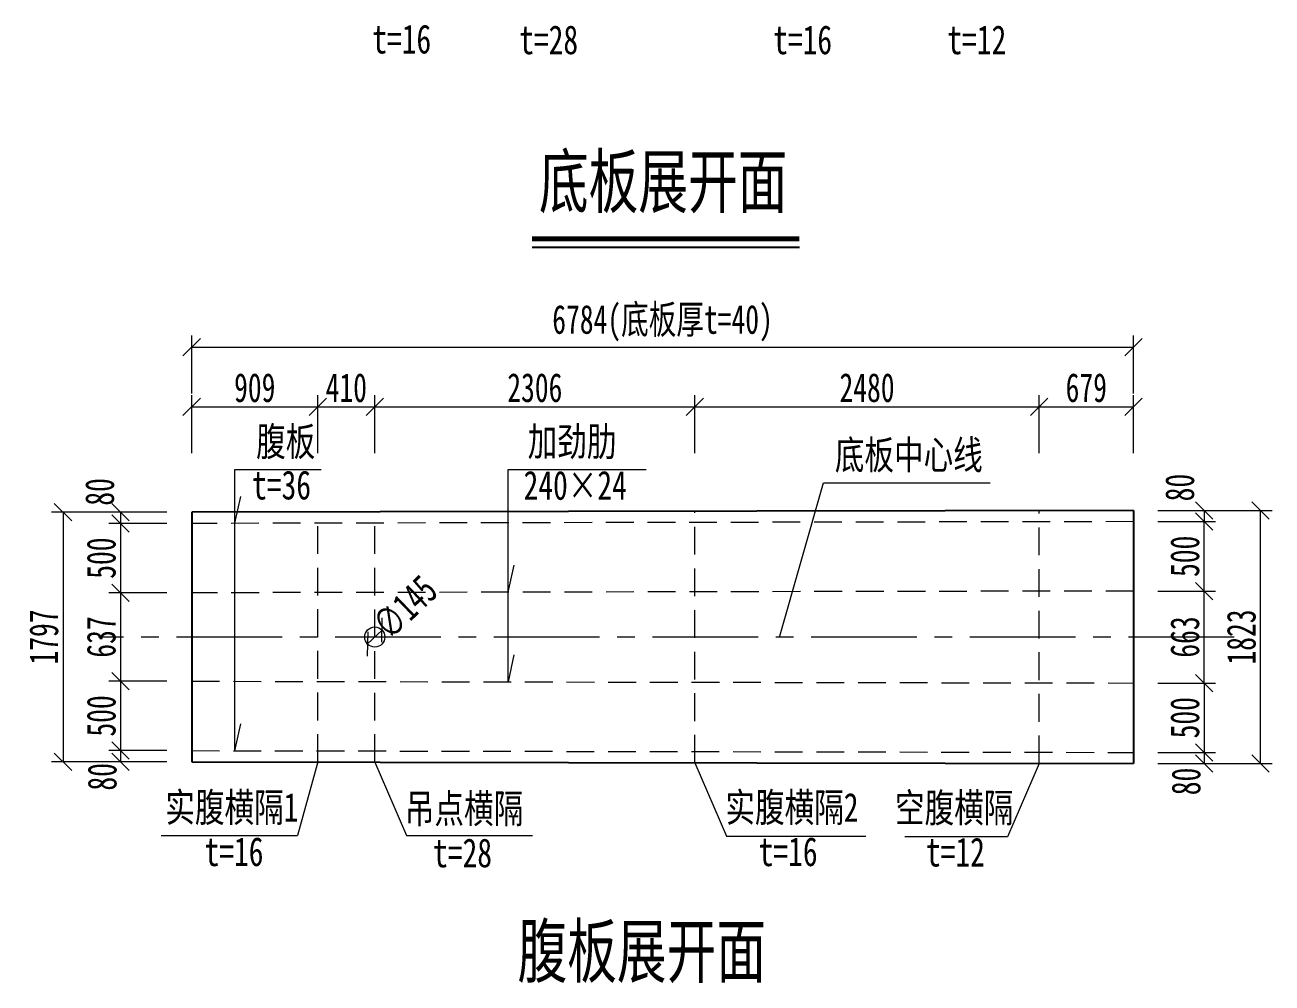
# Model space of a CAD drawing. Header units: millimetres. Extents: x -411717 to -116098, y 0 to 693159.
# Drawn here: x -204666 to -195682, y 338885 to 345788 of the extents above; entities that cross this region are included whole.
import ezdxf
from ezdxf.enums import TextEntityAlignment as Align

# ---------------------------------------------------------------- set-up
doc = ezdxf.new("R2010")
doc.units = ezdxf.units.MM
doc.header["$LTSCALE"] = 2
doc.header["$PDMODE"] = 3
doc.header["$PDSIZE"] = -10
doc.linetypes.add('CENTER2', pattern=[28.575, 19.05, -3.175, 3.175, -3.175])
doc.linetypes.add('DASHED', pattern=[0.75, 0.5, -0.25])
doc.layers.get('Defpoints').update_dxf_attribs({"color": 8, "lineweight": 9})
for name, color, linetype, lineweight in [('中心线', 7, 'CENTER2', 15), ('标注', 4, 'Continuous', 13), ('标注线及字体', 2, 'Continuous', 15), ('虚线', 4, 'DASHED', 15), ('钢板粗线', 1, 'Continuous', 25)]:
    doc.layers.add(name, color=color, linetype=linetype, lineweight=lineweight)
doc.styles.add('111', font='仿宋_GB2312.ttf', dxfattribs={"width": 0.7})
doc.styles.add('BM_Anno', font='仿宋_GB2312.ttf', dxfattribs={"width": 0.85})
doc.dimstyles.new('200', dxfattribs={"dimscale": 0, "dimtxt": 2.5, "dimasz": 1.5, "dimexe": 1, "dimexo": 1, "dimgap": 0.4, "dimtad": 1, "dimdec": 0, "dimdsep": 46, "dimtxsty": '111', "dimblk": 'OBLIQUE', "dimcen": 0, "dimclrd": 256, "dimclre": 256, "dimclrt": 256, "dimadec": 1, "dimazin": 2, "dimtfac": 1, "dimtdec": 0, "dimtmove": 2, "dimatfit": 3, "dimfxl": 4, "dimfxlon": 1, "dimtolj": 1, "dimlwd": -1, "dimlwe": -1, "dimarcsym": 0})

# ---------------------------------------------------------------- blocks, each defined once
blk = doc.blocks.new('_Oblique')
at = {"color": 0, "linetype": 'ByBlock', "lineweight": -2}
blk.add_line((-0.5, -0.5), (0.5, 0.5), dxfattribs=at)
blk = doc.blocks.new('*D173')
at = {"layer": 'Defpoints', "color": 0, "transparency": 16777216}
for p in [(-202555.9, 343036.5), (-202555.9, 342278.5), (-203464.9, 342276.8)]:
    blk.add_point(p, dxfattribs=at)
at = {"layer": '标注', "transparency": 16777216}
for p, q in [((-203464.9, 342703.2), (-203464.9, 343119.8)), ((-202555.9, 342703.2), (-202555.9, 343119.8)), ((-203464.9, 343036.5), (-202555.9, 343036.5))]:
    blk.add_line(p, q, dxfattribs=at)
at = {"layer": '标注', "transparency": 16777216, "xscale": 124.9999999999999, "yscale": 124.9999999999999, "zscale": 124.9999999999999, "rotation": 180}
blk.add_blockref('_Oblique', (-203464.9, 343036.5), dxfattribs=at)
at = {"layer": '标注', "transparency": 16777216, "xscale": 124.9999999999999, "yscale": 124.9999999999999, "zscale": 124.9999999999999}
blk.add_blockref('_Oblique', (-202555.9, 343036.5), dxfattribs=at)
at = {"layer": '标注', "transparency": 16777216, "insert": (-203010.4, 343174), "char_height": 208.33, "attachment_point": 5, "style": '111'}
blk.add_mtext('\\A1;909', dxfattribs=at)
blk = doc.blocks.new('*D174')
at = {"layer": 'Defpoints', "color": 0, "transparency": 16777216}
for p in [(-202145.9, 343036.5), (-202555.9, 342278.5), (-202145.9, 342279.3)]:
    blk.add_point(p, dxfattribs=at)
at = {"layer": '标注', "transparency": 16777216}
for p, q in [((-202555.9, 342703.2), (-202555.9, 343119.8)), ((-202145.9, 342703.2), (-202145.9, 343119.8)), ((-202555.9, 343036.5), (-202145.9, 343036.5))]:
    blk.add_line(p, q, dxfattribs=at)
at = {"layer": '标注', "transparency": 16777216, "xscale": 124.9999999999999, "yscale": 124.9999999999999, "zscale": 124.9999999999999, "rotation": 180}
blk.add_blockref('_Oblique', (-202555.9, 343036.5), dxfattribs=at)
at = {"layer": '标注', "transparency": 16777216, "xscale": 124.9999999999999, "yscale": 124.9999999999999, "zscale": 124.9999999999999}
blk.add_blockref('_Oblique', (-202145.9, 343036.5), dxfattribs=at)
at = {"layer": '标注', "transparency": 16777216, "insert": (-202350.9, 343174), "char_height": 208.33, "attachment_point": 5, "style": '111'}
blk.add_mtext('\\A1;410', dxfattribs=at)
blk = doc.blocks.new('*D175')
at = {"layer": 'Defpoints', "color": 0, "transparency": 16777216}
for p in [(-199839.9, 343036.5), (-202145.9, 342279.3), (-199839.9, 342283.7)]:
    blk.add_point(p, dxfattribs=at)
at = {"layer": '标注', "transparency": 16777216}
for p, q in [((-202145.9, 342703.2), (-202145.9, 343119.8)), ((-199839.9, 342703.2), (-199839.9, 343119.8)), ((-202145.9, 343036.5), (-199839.9, 343036.5))]:
    blk.add_line(p, q, dxfattribs=at)
at = {"layer": '标注', "transparency": 16777216, "xscale": 124.9999999999999, "yscale": 124.9999999999999, "zscale": 124.9999999999999, "rotation": 180}
blk.add_blockref('_Oblique', (-202145.9, 343036.5), dxfattribs=at)
at = {"layer": '标注', "transparency": 16777216, "xscale": 124.9999999999999, "yscale": 124.9999999999999, "zscale": 124.9999999999999}
blk.add_blockref('_Oblique', (-199839.9, 343036.5), dxfattribs=at)
at = {"layer": '标注', "transparency": 16777216, "insert": (-200992.9, 343174), "char_height": 208.33, "attachment_point": 5, "style": '111'}
blk.add_mtext('\\A1;2306', dxfattribs=at)
blk = doc.blocks.new('*D176')
at = {"layer": 'Defpoints', "color": 0, "transparency": 16777216}
for p in [(-197359.9, 343036.5), (-199839.9, 342283.7), (-197359.9, 342288.5)]:
    blk.add_point(p, dxfattribs=at)
at = {"layer": '标注', "transparency": 16777216}
for p, q in [((-199839.9, 342703.2), (-199839.9, 343119.8)), ((-197359.9, 342703.2), (-197359.9, 343119.8)), ((-199839.9, 343036.5), (-197359.9, 343036.5))]:
    blk.add_line(p, q, dxfattribs=at)
at = {"layer": '标注', "transparency": 16777216, "xscale": 124.9999999999999, "yscale": 124.9999999999999, "zscale": 124.9999999999999, "rotation": 180}
blk.add_blockref('_Oblique', (-199839.9, 343036.5), dxfattribs=at)
at = {"layer": '标注', "transparency": 16777216, "xscale": 124.9999999999999, "yscale": 124.9999999999999, "zscale": 124.9999999999999}
blk.add_blockref('_Oblique', (-197359.9, 343036.5), dxfattribs=at)
at = {"layer": '标注', "transparency": 16777216, "insert": (-198599.9, 343174), "char_height": 208.33, "attachment_point": 5, "style": '111'}
blk.add_mtext('\\A1;2480', dxfattribs=at)
blk = doc.blocks.new('*D177')
at = {"layer": 'Defpoints', "color": 0, "transparency": 16777216}
for p in [(-196680.9, 343036.5), (-197359.9, 342288.5), (-196680.9, 342289.8)]:
    blk.add_point(p, dxfattribs=at)
at = {"layer": '标注', "transparency": 16777216}
for p, q in [((-197359.9, 342703.2), (-197359.9, 343119.8)), ((-196680.9, 342703.2), (-196680.9, 343119.8)), ((-197359.9, 343036.5), (-196680.9, 343036.5))]:
    blk.add_line(p, q, dxfattribs=at)
at = {"layer": '标注', "transparency": 16777216, "xscale": 124.9999999999999, "yscale": 124.9999999999999, "zscale": 124.9999999999999, "rotation": 180}
blk.add_blockref('_Oblique', (-197359.9, 343036.5), dxfattribs=at)
at = {"layer": '标注', "transparency": 16777216, "xscale": 124.9999999999999, "yscale": 124.9999999999999, "zscale": 124.9999999999999}
blk.add_blockref('_Oblique', (-196680.9, 343036.5), dxfattribs=at)
at = {"layer": '标注', "transparency": 16777216, "insert": (-197020.4, 343174), "char_height": 208.33, "attachment_point": 5, "style": '111'}
blk.add_mtext('\\A1;679', dxfattribs=at)
blk = doc.blocks.new('*D178')
at = {"layer": 'Defpoints', "color": 0, "transparency": 16777216}
for p in [(-203978.1, 342196.8), (-203464.9, 342276.8), (-203464.7, 342196.8)]:
    blk.add_point(p, dxfattribs=at)
at = {"layer": '标注', "transparency": 16777216}
for p, q in [((-203644.8, 342276.8), (-204061.5, 342276.8)), ((-203644.8, 342196.8), (-204061.5, 342196.8)), ((-203978.1, 342276.8), (-203978.1, 342196.8))]:
    blk.add_line(p, q, dxfattribs=at)
at = {"layer": '标注', "transparency": 16777216, "xscale": 124.9999999999999, "yscale": 124.9999999999999, "zscale": 124.9999999999999}
for p, rotation in [((-203978.1, 342276.8), 90), ((-203978.1, 342196.8), 270)]:
    blk.add_blockref('_Oblique', p, dxfattribs=dict(at, rotation=rotation))
at = {"layer": '标注', "transparency": 16777216, "insert": (-204126.7, 342423.9), "char_height": 208.33, "attachment_point": 5, "rotation": 90, "style": '111'}
blk.add_mtext('\\A1;80', dxfattribs=at)
blk = doc.blocks.new('*D179')
at = {"layer": 'Defpoints', "color": 0, "transparency": 16777216}
for p in [(-203464.7, 340559.8), (-203978.1, 340479.8), (-203464.9, 340479.8)]:
    blk.add_point(p, dxfattribs=at)
at = {"layer": '标注', "transparency": 16777216}
for p, q in [((-203644.8, 340559.8), (-204061.5, 340559.8)), ((-203978.1, 340559.8), (-203978.1, 340479.8)), ((-203644.8, 340479.8), (-204061.5, 340479.8))]:
    blk.add_line(p, q, dxfattribs=at)
at = {"layer": '标注', "transparency": 16777216, "xscale": 124.9999999999999, "yscale": 124.9999999999999, "zscale": 124.9999999999999}
for p, rotation in [((-203978.1, 340559.8), 90), ((-203978.1, 340479.8), 270)]:
    blk.add_blockref('_Oblique', p, dxfattribs=dict(at, rotation=rotation))
at = {"layer": '标注', "transparency": 16777216, "insert": (-204108.7, 340371.2), "char_height": 208.33, "attachment_point": 5, "rotation": 90, "style": '111'}
blk.add_mtext('\\A1;80', dxfattribs=at)
blk = doc.blocks.new('*D180')
at = {"layer": 'Defpoints', "color": 0, "transparency": 16777216}
for p in [(-203464.9, 342276.8), (-204391.7, 340479.8), (-203464.9, 340479.8)]:
    blk.add_point(p, dxfattribs=at)
at = {"layer": '标注', "transparency": 16777216}
for p, q in [((-204058.4, 342276.8), (-204475, 342276.8)), ((-204391.7, 342276.8), (-204391.7, 340479.8)), ((-204058.4, 340479.8), (-204475, 340479.8))]:
    blk.add_line(p, q, dxfattribs=at)
at = {"layer": '标注', "transparency": 16777216, "xscale": 124.9999999999999, "yscale": 124.9999999999999, "zscale": 124.9999999999999}
for p, rotation in [((-204391.7, 342276.8), 90), ((-204391.7, 340479.8), 270)]:
    blk.add_blockref('_Oblique', p, dxfattribs=dict(at, rotation=rotation))
at = {"layer": '标注', "transparency": 16777216, "insert": (-204529.2, 341378.3), "char_height": 208.33, "attachment_point": 5, "rotation": 90, "style": '111'}
blk.add_mtext('\\A1;1797', dxfattribs=at)
blk = doc.blocks.new('*D181')
at = {"layer": 'Defpoints', "color": 0, "transparency": 16777216}
for p in [(-196680.9, 342289.8), (-196680.9, 342209.8), (-196172.2, 342209.8)]:
    blk.add_point(p, dxfattribs=at)
at = {"layer": '标注', "transparency": 16777216}
for p, q in [((-196505.5, 342289.8), (-196088.8, 342289.8)), ((-196172.2, 342289.8), (-196172.2, 342209.8)), ((-196505.5, 342209.8), (-196088.8, 342209.8))]:
    blk.add_line(p, q, dxfattribs=at)
at = {"layer": '标注', "transparency": 16777216, "xscale": 124.9999999999999, "yscale": 124.9999999999999, "zscale": 124.9999999999999}
for p, rotation in [((-196172.2, 342289.8), 90), ((-196172.2, 342209.8), 270)]:
    blk.add_blockref('_Oblique', p, dxfattribs=dict(at, rotation=rotation))
at = {"layer": '标注', "transparency": 16777216, "insert": (-196346.5, 342455.1), "char_height": 208.33, "attachment_point": 5, "rotation": 90, "style": '111'}
blk.add_mtext('\\A1;80', dxfattribs=at)
blk = doc.blocks.new('*D182')
at = {"layer": 'Defpoints', "color": 0, "transparency": 16777216}
for p in [(-196680.7, 340546.8), (-196680.9, 340466.8), (-196172.2, 340466.8)]:
    blk.add_point(p, dxfattribs=at)
at = {"layer": '标注', "transparency": 16777216}
for p, q in [((-196505.5, 340546.8), (-196088.8, 340546.8)), ((-196172.2, 340546.8), (-196172.2, 340466.8)), ((-196505.5, 340466.8), (-196088.8, 340466.8))]:
    blk.add_line(p, q, dxfattribs=at)
at = {"layer": '标注', "transparency": 16777216, "xscale": 124.9999999999999, "yscale": 124.9999999999999, "zscale": 124.9999999999999}
for p, rotation in [((-196172.2, 340546.8), 90), ((-196172.2, 340466.8), 270)]:
    blk.add_blockref('_Oblique', p, dxfattribs=dict(at, rotation=rotation))
at = {"layer": '标注', "transparency": 16777216, "insert": (-196300.9, 340337.7), "char_height": 208.33, "attachment_point": 5, "rotation": 90, "style": '111'}
blk.add_mtext('\\A1;80', dxfattribs=at)
blk = doc.blocks.new('*D183')
at = {"layer": 'Defpoints', "color": 0, "transparency": 16777216}
for p in [(-196684.4, 342289.8), (-195765.6, 342289.8), (-196680.9, 340466.8)]:
    blk.add_point(p, dxfattribs=at)
at = {"layer": '标注', "transparency": 16777216}
for p, q in [((-196098.9, 342289.8), (-195682.2, 342289.8)), ((-195765.6, 340466.8), (-195765.6, 342289.8)), ((-196098.9, 340466.8), (-195682.2, 340466.8))]:
    blk.add_line(p, q, dxfattribs=at)
at = {"layer": '标注', "transparency": 16777216, "xscale": 124.9999999999999, "yscale": 124.9999999999999, "zscale": 124.9999999999999}
for p, rotation in [((-195765.6, 342289.8), 90), ((-195765.6, 340466.8), 270)]:
    blk.add_blockref('_Oblique', p, dxfattribs=dict(at, rotation=rotation))
at = {"layer": '标注', "transparency": 16777216, "insert": (-195903.1, 341378.3), "char_height": 208.33, "attachment_point": 5, "rotation": 90, "style": '111'}
blk.add_mtext('\\A1;1823', dxfattribs=at)
blk = doc.blocks.new('*D506')
at = {"layer": 'Defpoints', "color": 0, "transparency": 16777216}
for p in [(-203464.9, 342196.8), (-203978.1, 341696.8), (-203463.9, 341696.8)]:
    blk.add_point(p, dxfattribs=at)
at = {"layer": '标注', "transparency": 16777216}
for p, q in [((-203644.8, 342196.8), (-204061.5, 342196.8)), ((-203978.1, 342196.8), (-203978.1, 341696.8)), ((-203644.8, 341696.8), (-204061.5, 341696.8))]:
    blk.add_line(p, q, dxfattribs=at)
at = {"layer": '标注', "transparency": 16777216, "xscale": 124.9999999999999, "yscale": 124.9999999999999, "zscale": 124.9999999999999}
for p, rotation in [((-203978.1, 342196.8), 90), ((-203978.1, 341696.8), 270)]:
    blk.add_blockref('_Oblique', p, dxfattribs=dict(at, rotation=rotation))
at = {"layer": '标注', "transparency": 16777216, "insert": (-204115.6, 341946.8), "char_height": 208.33, "attachment_point": 5, "rotation": 90, "style": '111'}
blk.add_mtext('\\A1;500', dxfattribs=at)
blk = doc.blocks.new('*D507')
at = {"layer": 'Defpoints', "color": 0, "transparency": 16777216}
for p in [(-203463.8, 341696.8), (-203978.1, 341059.8), (-203463.8, 341059.8)]:
    blk.add_point(p, dxfattribs=at)
at = {"layer": '标注', "transparency": 16777216}
for p, q in [((-203644.8, 341696.8), (-204061.5, 341696.8)), ((-203978.1, 341696.8), (-203978.1, 341059.8)), ((-203644.8, 341059.8), (-204061.5, 341059.8))]:
    blk.add_line(p, q, dxfattribs=at)
at = {"layer": '标注', "transparency": 16777216, "xscale": 124.9999999999999, "yscale": 124.9999999999999, "zscale": 124.9999999999999}
for p, rotation in [((-203978.1, 341696.8), 90), ((-203978.1, 341059.8), 270)]:
    blk.add_blockref('_Oblique', p, dxfattribs=dict(at, rotation=rotation))
at = {"layer": '标注', "transparency": 16777216, "insert": (-204115.6, 341378.3), "char_height": 208.33, "attachment_point": 5, "rotation": 90, "style": '111'}
blk.add_mtext('\\A1;637', dxfattribs=at)
blk = doc.blocks.new('*D508')
at = {"layer": 'Defpoints', "color": 0, "transparency": 16777216}
for p in [(-203463.8, 341059.8), (-203978.1, 340559.8), (-203464.7, 340559.8)]:
    blk.add_point(p, dxfattribs=at)
at = {"layer": '标注', "transparency": 16777216}
for p, q in [((-203644.8, 341059.8), (-204061.5, 341059.8)), ((-203978.1, 341059.8), (-203978.1, 340559.8)), ((-203644.8, 340559.8), (-204061.5, 340559.8))]:
    blk.add_line(p, q, dxfattribs=at)
at = {"layer": '标注', "transparency": 16777216, "xscale": 124.9999999999999, "yscale": 124.9999999999999, "zscale": 124.9999999999999}
for p, rotation in [((-203978.1, 341059.8), 90), ((-203978.1, 340559.8), 270)]:
    blk.add_blockref('_Oblique', p, dxfattribs=dict(at, rotation=rotation))
at = {"layer": '标注', "transparency": 16777216, "insert": (-204115.6, 340809.8), "char_height": 208.33, "attachment_point": 5, "rotation": 90, "style": '111'}
blk.add_mtext('\\A1;500', dxfattribs=at)
blk = doc.blocks.new('*D509')
at = {"layer": 'Defpoints', "color": 0, "transparency": 16777216}
for p in [(-196679.8, 341046.8), (-196680.7, 340546.8), (-196172.2, 340546.8)]:
    blk.add_point(p, dxfattribs=at)
at = {"layer": '标注', "transparency": 16777216}
for p, q in [((-196505.5, 341046.8), (-196088.8, 341046.8)), ((-196172.2, 341046.8), (-196172.2, 340546.8)), ((-196505.5, 340546.8), (-196088.8, 340546.8))]:
    blk.add_line(p, q, dxfattribs=at)
at = {"layer": '标注', "transparency": 16777216, "xscale": 124.9999999999999, "yscale": 124.9999999999999, "zscale": 124.9999999999999}
for p, rotation in [((-196172.2, 341046.8), 90), ((-196172.2, 340546.8), 270)]:
    blk.add_blockref('_Oblique', p, dxfattribs=dict(at, rotation=rotation))
at = {"layer": '标注', "transparency": 16777216, "insert": (-196309.7, 340796.8), "char_height": 208.33, "attachment_point": 5, "rotation": 90, "style": '111'}
blk.add_mtext('\\A1;500', dxfattribs=at)
blk = doc.blocks.new('*D510')
at = {"layer": 'Defpoints', "color": 0, "transparency": 16777216}
for p in [(-196679.8, 341709.8), (-196172.2, 341709.8), (-196679.8, 341046.8)]:
    blk.add_point(p, dxfattribs=at)
at = {"layer": '标注', "transparency": 16777216}
for p, q in [((-196505.5, 341709.8), (-196088.8, 341709.8)), ((-196172.2, 341046.8), (-196172.2, 341709.8)), ((-196505.5, 341046.8), (-196088.8, 341046.8))]:
    blk.add_line(p, q, dxfattribs=at)
at = {"layer": '标注', "transparency": 16777216, "xscale": 124.9999999999999, "yscale": 124.9999999999999, "zscale": 124.9999999999999}
for p, rotation in [((-196172.2, 341709.8), 90), ((-196172.2, 341046.8), 270)]:
    blk.add_blockref('_Oblique', p, dxfattribs=dict(at, rotation=rotation))
at = {"layer": '标注', "transparency": 16777216, "insert": (-196309.7, 341378.3), "char_height": 208.33, "attachment_point": 5, "rotation": 90, "style": '111'}
blk.add_mtext('\\A1;663', dxfattribs=at)
blk = doc.blocks.new('*D511')
at = {"layer": 'Defpoints', "color": 0, "transparency": 16777216}
for p in [(-196681.8, 342209.8), (-196172.2, 342209.8), (-196680.9, 341709.8)]:
    blk.add_point(p, dxfattribs=at)
at = {"layer": '标注', "transparency": 16777216}
for p, q in [((-196505.5, 342209.8), (-196088.8, 342209.8)), ((-196172.2, 341709.8), (-196172.2, 342209.8)), ((-196505.5, 341709.8), (-196088.8, 341709.8))]:
    blk.add_line(p, q, dxfattribs=at)
at = {"layer": '标注', "transparency": 16777216, "xscale": 124.9999999999999, "yscale": 124.9999999999999, "zscale": 124.9999999999999}
for p, rotation in [((-196172.2, 342209.8), 90), ((-196172.2, 341709.8), 270)]:
    blk.add_blockref('_Oblique', p, dxfattribs=dict(at, rotation=rotation))
at = {"layer": '标注', "transparency": 16777216, "insert": (-196309.7, 341959.8), "char_height": 208.33, "attachment_point": 5, "rotation": 90, "style": '111'}
blk.add_mtext('\\A1;500', dxfattribs=at)
blk = doc.blocks.new('*D730')
at = {"layer": 'Defpoints', "color": 0, "transparency": 16777216}
for p in [(-196680.9, 343466.9), (-196680.9, 342289.8), (-203464.9, 342276.8)]:
    blk.add_point(p, dxfattribs=at)
at = {"layer": '标注', "transparency": 16777216}
for p, q in [((-203464.9, 343133.6), (-203464.9, 343550.3)), ((-196680.9, 343133.6), (-196680.9, 343550.3)), ((-203464.9, 343466.9), (-196680.9, 343466.9))]:
    blk.add_line(p, q, dxfattribs=at)
at = {"layer": '标注', "transparency": 16777216, "xscale": 124.9999999999999, "yscale": 124.9999999999999, "zscale": 124.9999999999999, "rotation": 180}
blk.add_blockref('_Oblique', (-203464.9, 343466.9), dxfattribs=at)
at = {"layer": '标注', "transparency": 16777216, "xscale": 124.9999999999999, "yscale": 124.9999999999999, "zscale": 124.9999999999999}
blk.add_blockref('_Oblique', (-196680.9, 343466.9), dxfattribs=at)
at = {"layer": '标注', "transparency": 16777216, "insert": (-200072.9, 343639.3), "char_height": 208.333, "attachment_point": 5, "style": '111'}
blk.add_mtext('\\A1;6784(底板厚t=40)', dxfattribs=at)
blk = doc.blocks.new('*D848')
at = {"layer": 'Defpoints', "color": 0, "transparency": 16777216}
for p in [(-202093.6, 341428.5), (-202198.2, 341328.1)]:
    blk.add_point(p, dxfattribs=at)
at = {"layer": '标注', "transparency": 16777216}
blk.add_line((-202198.2, 341328.1), (-202093.6, 341428.5), dxfattribs=at)
at = {"layer": '标注', "transparency": 16777216, "xscale": 124.9999999999999, "yscale": 124.9999999999999, "zscale": 124.9999999999999}
for p, rotation in [((-202093.6, 341428.5), 43.79834274877604), ((-202198.2, 341328.1), 223.798342748776)]:
    blk.add_blockref('_Oblique', p, dxfattribs=dict(at, rotation=rotation))
at = {"layer": '标注', "transparency": 16777216, "insert": (-201927.5, 341593.5), "char_height": 208.33, "attachment_point": 5, "rotation": 43.79834, "style": '111'}
blk.add_mtext('\\A1;∅145', dxfattribs=at)

msp = doc.modelspace()

# ---------------------------------------------------------------- linework, layer by layer
at = {"color": 4}
msp.add_line((-201012.3, 344186.8), (-199087.1, 344186.8), dxfattribs=at)
at = {"color": 6, "const_width": 36}
msp.add_lwpolyline([(-201012.3, 344246.8), (-199087.1, 344246.8)], dxfattribs=at)
at = {"layer": '中心线', "ltscale": 20}
msp.add_line((-195954.6, 341378.3), (-204136.9, 341378.3), dxfattribs=at)
at = {"layer": '标注'}
for p, q in [((-203153.8, 340559.2), (-203153.8, 342585)), ((-203153.8, 342585), (-202531.8, 342585)), ((-201183.9, 341055.4), (-201183.9, 342584.9)), ((-201183.9, 342584.9), (-200190.1, 342584.9)), ((-199229.9, 341378.3), (-198913.7, 342489.6)), ((-198913.7, 342489.6), (-197713.4, 342489.6)), ((-203153.8, 342197.5), (-203111.5, 342391.2)), ((-201183.9, 341701.2), (-201141.5, 341894.9)), ((-201183.5, 341055.4), (-201141.2, 341249.2)), ((-203153.8, 340559.2), (-203111.4, 340752.9)), ((-202555.9, 340478), (-202701.7, 339948.2)), ((-202145.9, 340477.3), (-201917.2, 339947.4)), ((-199839.9, 340472.8), (-199611.2, 339943)), ((-197359.9, 340468.1), (-197588.5, 339938.2)), ((-203683.6, 339948.2), (-202701.7, 339948.2)), ((-201917.2, 339947.4), (-201010.1, 339947.4)), ((-199611.2, 339943), (-198609.4, 339943)), ((-197588.5, 339938.2), (-198326.4, 339938.2))]:
    msp.add_line(p, q, dxfattribs=at)
msp.add_circle((-202145.9, 341378.3), 72.5, dxfattribs=at)
at = {"layer": '虚线', "ltscale": 200}
for p, q in [((-202555.9, 340478), (-202555.9, 342278.5)), ((-199839.9, 340472.8), (-199839.9, 342283.7)), ((-196680.7, 342209.8), (-203464.7, 342196.8)), ((-196679.8, 341709.8), (-203463.8, 341696.8)), ((-203463.8, 341059.8), (-196679.8, 341046.8)), ((-203464.7, 340559.8), (-196680.7, 340546.8))]:
    msp.add_line(p, q, dxfattribs=at)
at = {"layer": '虚线', "color": 5, "ltscale": 200}
msp.add_line((-202145.9, 340477.3), (-202145.9, 342279.3), dxfattribs=at)
at = {"layer": '虚线', "color": 6, "ltscale": 200}
msp.add_line((-197359.9, 340468.1), (-197359.9, 342288.5), dxfattribs=at)
at = {"layer": '钢板粗线'}
for p, q in [((-196680.9, 342289.8), (-203464.9, 342276.8)), ((-196680.9, 342289.8), (-196680.9, 340466.8)), ((-203464.9, 342276.8), (-203464.9, 340479.8)), ((-203464.9, 340479.8), (-196680.9, 340466.8))]:
    msp.add_line(p, q, dxfattribs=at)

# ---------------------------------------------------------------- texts
at = {"layer": '标注', "linetype": 'DASHED', "style": 'BM_Anno', "width": 0.75}
for s, p in [('t=16', (-202164.6, 345520.1)), ('t=28', (-201106, 345514.9)), ('t=16', (-199276.5, 345514.9)), ('t=12', (-198021.9, 345514.9)), ('腹板', (-203000.6, 342620.1)), ('加劲肋', (-201044.6, 342620.1)), ('底板中心线', (-198831.9, 342523.9)), ('t=36', (-203030.1, 342307)), ('240×24', (-201074.1, 342304.9)), ('实腹横隔1', (-203654.9, 339984.5)), ('吊点横隔', (-201929.4, 339975.5)), ('实腹横隔2', (-199620, 339984.3)), ('空腹横隔', (-198398.6, 339981.1)), ('t=16', (-203372.7, 339665.6)), ('t=28', (-201726.2, 339656.6)), ('t=16', (-199380.8, 339665.5)), ('t=12', (-198176.1, 339662.3))]:
    msp.add_text(s, height=208.33, dxfattribs=at).set_placement(p, align=Align.BOTTOM_LEFT)
at = {"layer": '标注线及字体', "color": 0, "style": '111', "width": 0.7}
for s, p in [('底板展开面', (-200068.4, 344667.8)), ('腹板展开面', (-200222.5, 339121.9))]:
    msp.add_text(s, height=375, dxfattribs=at).set_placement(p, align=Align.MIDDLE)

# ---------------------------------------------------------------- dimensions: what is measured, and where the dimension line sits
at = {"layer": '标注'}
dim = msp.add_linear_dim(base=(-196680.9, 343466.9), p1=(-203464.9, 342276.8), p2=(-196680.9, 342289.8), text='<>(底板厚t=40)', dimstyle='200', override={"dimscale": 83.333333, "dimadec": 3, "dimarcsym": 1}, dxfattribs=at)
dim.commit()
dim.dimension.update_dxf_attribs({"geometry": '*D730', "text_midpoint": (-200072.9, 343639.3)})
for base, p1, p2, picture, middle in [((-202555.9, 343036.5), (-203464.9, 342276.8), (-202555.9, 342278.5), '*D173', (-203010.4, 343174)), ((-202145.9, 343036.5), (-202555.9, 342278.5), (-202145.9, 342279.3), '*D174', (-202350.9, 343174)), ((-199839.9, 343036.5), (-202145.9, 342279.3), (-199839.9, 342283.7), '*D175', (-200992.9, 343174)), ((-197359.9, 343036.5), (-199839.9, 342283.7), (-197359.9, 342288.5), '*D176', (-198599.9, 343174)), ((-196680.9, 343036.5), (-197359.9, 342288.5), (-196680.9, 342289.8), '*D177', (-197020.4, 343174))]:
    dim = msp.add_linear_dim(base=base, p1=p1, p2=p2, dimstyle='200', override={"dimscale": 83.333333, "dimarcsym": 1}, dxfattribs=at)
    dim.commit()
    dim.dimension.update_dxf_attribs({"geometry": picture, "text_midpoint": middle})
for base, p1, p2, picture, middle in [((-203978.1, 342196.8), (-203464.9, 342276.8), (-203464.7, 342196.8), '*D178', (-204126.7, 342423.9)), ((-196172.2, 342209.8), (-196680.9, 342289.8), (-196680.9, 342209.8), '*D181', (-196346.5, 342455.1)), ((-203978.1, 340479.8), (-203464.7, 340559.8), (-203464.9, 340479.8), '*D179', (-204108.7, 340371.2)), ((-196172.2, 340466.8), (-196680.7, 340546.8), (-196680.9, 340466.8), '*D182', (-196300.9, 340337.7))]:
    dim = msp.add_linear_dim(base=base, p1=p1, p2=p2, angle=90, dimstyle='200', override={"dimscale": 83.333333, "dimarcsym": 1}, dxfattribs=at)
    dim.commit()
    dim.dimension.update_dxf_attribs({"geometry": picture, "text_midpoint": middle, "dimtype": 160})
for base, p1, p2, override, picture, middle in [((-204391.7, 340479.8), (-203464.9, 342276.8), (-203464.9, 340479.8), {"dimscale": 83.333333, "dimarcsym": 1}, '*D180', (-204529.2, 341378.3)), ((-195765.6, 342289.8), (-196680.9, 340466.8), (-196684.4, 342289.8), {"dimscale": 83.333333, "dimarcsym": 1}, '*D183', (-195903.1, 341378.3)), ((-203978.1, 341696.8), (-203464.9, 342196.8), (-203463.9, 341696.8), {"dimscale": 83.333333, "dimadec": 3, "dimarcsym": 1}, '*D506', (-204115.6, 341946.8)), ((-196172.2, 342209.8), (-196680.9, 341709.8), (-196681.8, 342209.8), {"dimscale": 83.333333, "dimadec": 3, "dimarcsym": 1}, '*D511', (-196309.7, 341959.8)), ((-203978.1, 341059.8), (-203463.8, 341696.8), (-203463.8, 341059.8), {"dimscale": 83.333333, "dimadec": 3, "dimarcsym": 1}, '*D507', (-204115.6, 341378.3)), ((-196172.2, 341709.8), (-196679.8, 341046.8), (-196679.8, 341709.8), {"dimscale": 83.333333, "dimadec": 3, "dimarcsym": 1}, '*D510', (-196309.7, 341378.3)), ((-203978.1, 340559.8), (-203463.8, 341059.8), (-203464.7, 340559.8), {"dimscale": 83.333333, "dimadec": 3, "dimarcsym": 1}, '*D508', (-204115.6, 340809.8)), ((-196172.2, 340546.8), (-196679.8, 341046.8), (-196680.7, 340546.8), {"dimscale": 83.333333, "dimadec": 3, "dimarcsym": 1}, '*D509', (-196309.7, 340796.8))]:
    dim = msp.add_linear_dim(base=base, p1=p1, p2=p2, angle=90, dimstyle='200', override=override, dxfattribs=at)
    dim.commit()
    dim.dimension.update_dxf_attribs({"geometry": picture, "text_midpoint": middle})
dim = msp.add_diameter_dim_2p(p1=(-202198.2, 341328.1), p2=(-202093.6, 341428.5), dimstyle='200', override={"dimscale": 83.333333, "dimadec": 3, "dimarcsym": 1}, dxfattribs=at)
dim.commit()
dim.dimension.update_dxf_attribs({"geometry": '*D848', "text_midpoint": (-201927.5, 341593.5), "dimtype": 163})

doc.saveas('drawing.dxf')
